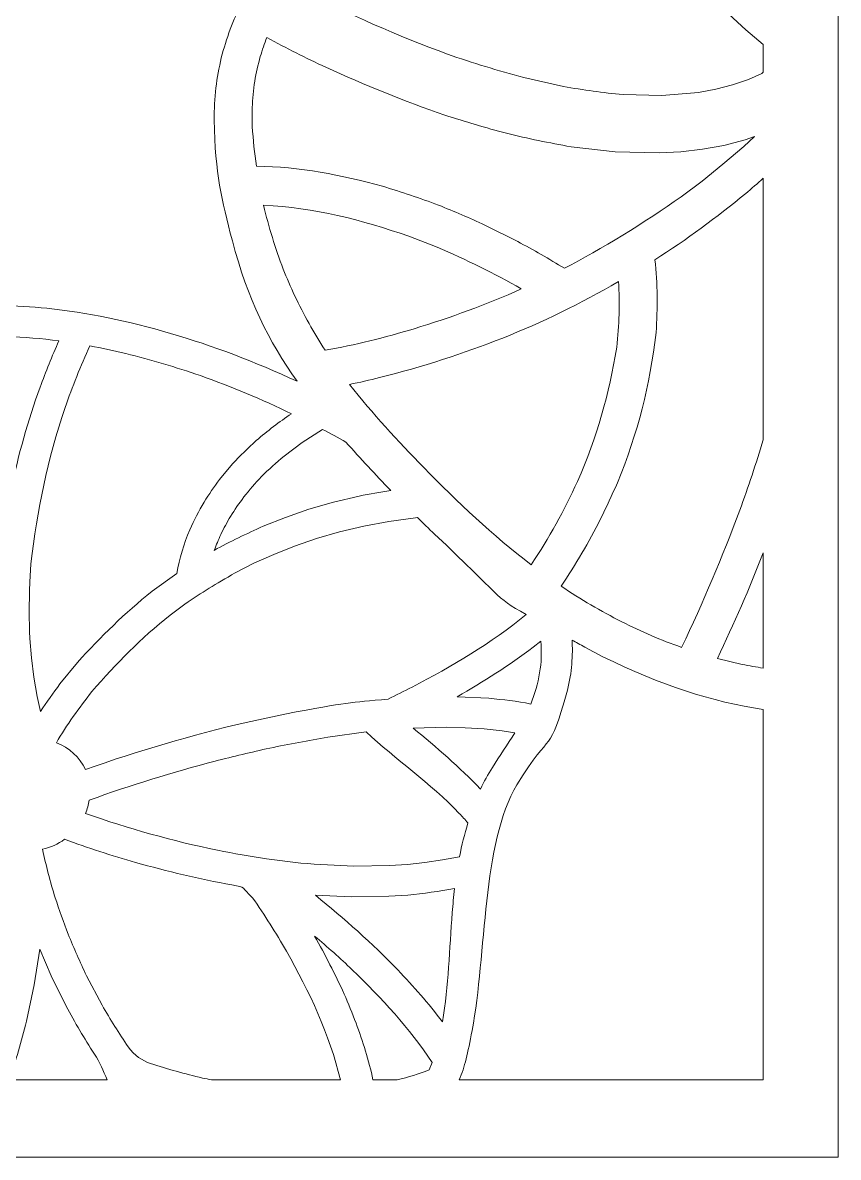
# Model space of a CAD drawing. Header units: centimetres. Extents: x -9.5 to 7.2, y -13.8 to 13.8.
# Drawn here: x -5.843 to -2.397, y -13.847 to -9.052 of the extents above; entities that cross this region are included whole.
import ezdxf

# ---------------------------------------------------------------- set-up
doc = ezdxf.new("R2010")
doc.units = ezdxf.units.CM
doc.header["$MEASUREMENT"] = 0
doc.layers.add('layer 1', color=7, linetype='Continuous')

msp = doc.modelspace()

# ---------------------------------------------------------------- linework, layer by layer
at = {"layer": 'layer 1', "color": 177, "lineweight": 9}
for points, knots in [([(-9.46145, 13.84713), (-9.46145, 13.84713), (-2.39658, 13.84713), (-2.39658, 13.84713), (-2.39658, 13.84713), (-2.39658, 13.84713), (-2.39658, -13.84713), (-2.39658, -13.84713), (-2.39658, -13.84713), (-2.39658, -13.84713), (-9.46145, -13.84713), (-9.46145, -13.84713), (-9.46145, -13.84713), (-9.46145, -13.84713), (-9.46145, 13.84713), (-9.46145, 13.84713)], [0, 0, 0, 0, 0.2, 0.2, 0.2, 0.2, 0.4, 0.4, 0.4, 0.4, 0.6, 0.6, 0.6, 0.6, 1, 1, 1, 1]), ([(-4.68324, -10.56734), (-4.8034, -10.39796), (-4.89279, -10.22012), (-4.95725, -9.97382), (-4.95725, -9.97382), (-5.00386, -9.79555), (-5.02843, -9.69434), (-5.03463, -9.46292), (-5.03463, -9.46292), (-5.03397, -9.41714), (-5.03152, -9.37311), (-5.02709, -9.32741), (-5.02709, -9.32741), (-5.02102, -9.2842), (-5.01347, -9.2426), (-5.00386, -9.19983), (-5.00386, -9.19983), (-4.99286, -9.1589), (-4.98073, -9.11968), (-4.96659, -9.07956), (-4.96659, -9.07956), (-4.95144, -9.04094), (-4.93521, -9.00362), (-4.91747, -8.96611), (-4.91747, -8.96611), (-4.8874, -8.9072), (-4.85493, -8.85163), (-4.81937, -8.79662), (-4.81937, -8.79662), (-4.81937, -8.79662), (-4.81453, -8.78655), (-4.81453, -8.78655), (-4.81453, -8.78655), (-4.81453, -8.78655), (-4.81344, -8.78757), (-4.81344, -8.78757), (-4.81344, -8.78757), (-4.80641, -8.77668), (-4.79919, -8.76591), (-4.79188, -8.75505), (-4.79188, -8.75505), (-4.75403, -8.7011), (-4.7121, -8.64411), (-4.66796, -8.58619), (-4.66796, -8.58619), (-4.70308, -8.59857), (-4.7386, -8.6097), (-4.77467, -8.61961), (-4.77467, -8.61961), (-4.80933, -8.6284), (-4.84388, -8.63584), (-4.87899, -8.64217), (-4.87899, -8.64217), (-4.90568, -8.64638), (-4.93215, -8.64989), (-4.95893, -8.65283), (-4.95893, -8.65283), (-5.19946, -8.67322), (-5.39155, -8.64177), (-5.63824, -8.50089), (-5.63824, -8.50089), (-5.63824, -8.50089), (-5.67594, -8.47791), (-5.67594, -8.47791), (-5.67594, -8.47791), (-5.89983, -8.33381), (-5.79519, -8.41428), (-5.98727, -8.21804), (-5.98727, -8.21804), (-6.05314, -8.14953), (-6.11593, -8.07831), (-6.17658, -8.00482), (-6.17658, -8.00482), (-6.28653, -7.86789), (-6.36041, -7.75574), (-6.40798, -7.57068), (-6.40798, -7.57068), (-6.41807, -7.53138), (-6.42606, -7.49946), (-6.43223, -7.46651), (-6.43223, -7.46651), (-6.44433, -7.50185), (-6.45694, -7.53696), (-6.47024, -7.57167), (-6.47024, -7.57167), (-6.47024, -7.57167), (-6.47096, -7.58812), (-6.47096, -7.58812), (-6.47096, -7.58812), (-6.47096, -7.58812), (-6.47638, -7.58768), (-6.47638, -7.58768), (-6.47638, -7.58768), (-6.53427, -7.73876), (-6.60016, -7.883), (-6.67438, -8.02257), (-6.67438, -8.02257), (-6.70975, -8.0862), (-6.74631, -8.14768), (-6.78505, -8.20822), (-6.78505, -8.20822), (-6.8151, -8.25312), (-6.84563, -8.29682), (-6.87726, -8.33996), (-6.87726, -8.33996), (-7.16777, -8.71837), (-7.45309, -8.9461), (-7.93188, -9.0817), (-7.93188, -9.0817), (-7.93188, -9.0817), (-8.00662, -9.10034), (-8.00662, -9.10034), (-8.00662, -9.10034), (-8.45928, -9.19826), (-8.23304, -9.17295), (-8.70242, -9.14365), (-8.70242, -9.14365), (-8.82086, -9.13499), (-8.93872, -9.12162), (-9.05641, -9.10447), (-9.05641, -9.10447), (-8.95585, -9.18146), (-8.85508, -9.26452), (-8.77028, -9.34145), (-8.77028, -9.34145), (-8.60823, -9.49129), (-8.46318, -9.66312), (-8.34755, -9.85603), (-8.34755, -9.85603), (-8.31009, -9.88111), (-8.27, -9.89461), (-8.22729, -9.90007), (-8.22729, -9.90007), (-8.1666, -9.90604), (-8.10648, -9.90888), (-8.04562, -9.91786), (-8.04562, -9.91786), (-8.00968, -9.92417), (-7.9752, -9.93214), (-7.9398, -9.9426), (-7.9398, -9.9426), (-7.9398, -9.9426), (-7.88484, -9.96297), (-7.88484, -9.96297), (-7.88484, -9.96297), (-7.85613, -9.97632), (-7.8301, -9.99044), (-7.80292, -10.00747), (-7.80292, -10.00747), (-7.80292, -10.00747), (-7.75045, -10.04795), (-7.75045, -10.04795), (-7.75045, -10.04795), (-7.75045, -10.04795), (-7.70172, -10.09842), (-7.70172, -10.09842), (-7.70172, -10.09842), (-7.70172, -10.09842), (-7.67923, -10.12755), (-7.67923, -10.12755), (-7.67923, -10.12755), (-7.67923, -10.12755), (-7.65834, -10.15924), (-7.65834, -10.15924), (-7.65834, -10.15924), (-7.65834, -10.15924), (-7.63909, -10.1936), (-7.63909, -10.1936), (-7.63909, -10.1936), (-7.63909, -10.1936), (-7.62175, -10.2307), (-7.62175, -10.2307), (-7.62175, -10.2307), (-7.62175, -10.2307), (-7.60641, -10.27037), (-7.60641, -10.27037), (-7.60641, -10.27037), (-7.60641, -10.27037), (-7.59318, -10.31273), (-7.59318, -10.31273), (-7.59318, -10.31273), (-7.59318, -10.31273), (-7.58209, -10.35787), (-7.58209, -10.35787), (-7.58209, -10.35787), (-7.58209, -10.35787), (-7.57322, -10.40583), (-7.57322, -10.40583), (-7.57322, -10.40583), (-7.57322, -10.40583), (-7.56254, -10.47567), (-7.56254, -10.47567), (-7.56254, -10.47567), (-7.55751, -10.5035), (-7.55284, -10.53118), (-7.54861, -10.55911), (-7.54861, -10.55911), (-7.52903, -10.70201), (-7.5241, -10.84221), (-7.5286, -10.98474), (-7.5286, -10.98474), (-7.53941, -11.2327), (-7.58198, -11.49522), (-7.65294, -11.76111), (-7.65294, -11.76111), (-7.55669, -11.6368), (-7.44379, -11.5043), (-7.34261, -11.39885), (-7.34261, -11.39885), (-7.19343, -11.24637), (-7.02499, -11.11197), (-6.83878, -11.00805), (-6.83878, -11.00805), (-6.81324, -10.97226), (-6.7981, -10.93322), (-6.79036, -10.89107), (-6.79036, -10.89107), (-6.78104, -10.8311), (-6.77459, -10.77149), (-6.76246, -10.71155), (-6.76246, -10.71155), (-6.75429, -10.67616), (-6.74473, -10.64243), (-6.73284, -10.60777), (-6.73284, -10.60777), (-6.73284, -10.60777), (-6.7104, -10.55435), (-6.7104, -10.55435), (-6.7104, -10.55435), (-6.69627, -10.52659), (-6.68159, -10.50151), (-6.6641, -10.47544), (-6.6641, -10.47544), (-6.6641, -10.47544), (-6.62318, -10.42566), (-6.62318, -10.42566), (-6.62318, -10.42566), (-6.62318, -10.42566), (-6.57333, -10.38005), (-6.57333, -10.38005), (-6.57333, -10.38005), (-6.57333, -10.38005), (-6.54491, -10.35939), (-6.54491, -10.35939), (-6.54491, -10.35939), (-6.54491, -10.35939), (-6.51418, -10.34038), (-6.51418, -10.34038), (-6.51418, -10.34038), (-6.51418, -10.34038), (-6.48103, -10.32329), (-6.48103, -10.32329), (-6.48103, -10.32329), (-6.48103, -10.32329), (-6.44563, -10.30808), (-6.44563, -10.30808), (-6.44563, -10.30808), (-6.44563, -10.30808), (-6.40791, -10.29518), (-6.40791, -10.29518), (-6.40791, -10.29518), (-6.40791, -10.29518), (-6.36772, -10.28439), (-6.36772, -10.28439), (-6.36772, -10.28439), (-6.36772, -10.28439), (-6.32519, -10.27595), (-6.32519, -10.27595), (-6.32519, -10.27595), (-6.32519, -10.27595), (-6.28022, -10.26984), (-6.28022, -10.26984), (-6.28022, -10.26984), (-6.28022, -10.26984), (-6.21462, -10.26319), (-6.21462, -10.26319), (-6.21462, -10.26319), (-6.18865, -10.25978), (-6.16262, -10.25673), (-6.13652, -10.25417), (-6.13652, -10.25417), (-6.00273, -10.24283), (-5.87242, -10.2459), (-5.7406, -10.25847), (-5.7406, -10.25847), (-5.40226, -10.29513), (-5.03893, -10.40228), (-4.68324, -10.56734)], [0, 0, 0, 0, 0.0136986, 0.0136986, 0.0136986, 0.0136986, 0.0273973, 0.0273973, 0.0273973, 0.0273973, 0.0410959, 0.0410959, 0.0410959, 0.0410959, 0.0547945, 0.0547945, 0.0547945, 0.0547945, 0.0684932, 0.0684932, 0.0684932, 0.0684932, 0.0821918, 0.0821918, 0.0821918, 0.0821918, 0.0958904, 0.0958904, 0.0958904, 0.0958904, 0.109589, 0.109589, 0.109589, 0.109589, 0.1232877, 0.1232877, 0.1232877, 0.1232877, 0.1369863, 0.1369863, 0.1369863, 0.1369863, 0.1506849, 0.1506849, 0.1506849, 0.1506849, 0.1643836, 0.1643836, 0.1643836, 0.1643836, 0.1780822, 0.1780822, 0.1780822, 0.1780822, 0.1917808, 0.1917808, 0.1917808, 0.1917808, 0.2054795, 0.2054795, 0.2054795, 0.2054795, 0.2191781, 0.2191781, 0.2191781, 0.2191781, 0.2328767, 0.2328767, 0.2328767, 0.2328767, 0.2465753, 0.2465753, 0.2465753, 0.2465753, 0.260274, 0.260274, 0.260274, 0.260274, 0.2739726, 0.2739726, 0.2739726, 0.2739726, 0.2876712, 0.2876712, 0.2876712, 0.2876712, 0.3013699, 0.3013699, 0.3013699, 0.3013699, 0.3150685, 0.3150685, 0.3150685, 0.3150685, 0.3287671, 0.3287671, 0.3287671, 0.3287671, 0.3424658, 0.3424658, 0.3424658, 0.3424658, 0.3561644, 0.3561644, 0.3561644, 0.3561644, 0.369863, 0.369863, 0.369863, 0.369863, 0.3835616, 0.3835616, 0.3835616, 0.3835616, 0.3972603, 0.3972603, 0.3972603, 0.3972603, 0.4109589, 0.4109589, 0.4109589, 0.4109589, 0.4246575, 0.4246575, 0.4246575, 0.4246575, 0.4383562, 0.4383562, 0.4383562, 0.4383562, 0.4520548, 0.4520548, 0.4520548, 0.4520548, 0.4657534, 0.4657534, 0.4657534, 0.4657534, 0.4794521, 0.4794521, 0.4794521, 0.4794521, 0.4931507, 0.4931507, 0.4931507, 0.4931507, 0.5068493, 0.5068493, 0.5068493, 0.5068493, 0.5205479, 0.5205479, 0.5205479, 0.5205479, 0.5342466, 0.5342466, 0.5342466, 0.5342466, 0.5479452, 0.5479452, 0.5479452, 0.5479452, 0.5616438, 0.5616438, 0.5616438, 0.5616438, 0.5753425, 0.5753425, 0.5753425, 0.5753425, 0.5890411, 0.5890411, 0.5890411, 0.5890411, 0.6027397, 0.6027397, 0.6027397, 0.6027397, 0.6164384, 0.6164384, 0.6164384, 0.6164384, 0.630137, 0.630137, 0.630137, 0.630137, 0.6438356, 0.6438356, 0.6438356, 0.6438356, 0.6575342, 0.6575342, 0.6575342, 0.6575342, 0.6712329, 0.6712329, 0.6712329, 0.6712329, 0.6849315, 0.6849315, 0.6849315, 0.6849315, 0.6986301, 0.6986301, 0.6986301, 0.6986301, 0.7123288, 0.7123288, 0.7123288, 0.7123288, 0.7260274, 0.7260274, 0.7260274, 0.7260274, 0.739726, 0.739726, 0.739726, 0.739726, 0.7534247, 0.7534247, 0.7534247, 0.7534247, 0.7671233, 0.7671233, 0.7671233, 0.7671233, 0.7808219, 0.7808219, 0.7808219, 0.7808219, 0.7945205, 0.7945205, 0.7945205, 0.7945205, 0.8082192, 0.8082192, 0.8082192, 0.8082192, 0.8219178, 0.8219178, 0.8219178, 0.8219178, 0.8356164, 0.8356164, 0.8356164, 0.8356164, 0.8493151, 0.8493151, 0.8493151, 0.8493151, 0.8630137, 0.8630137, 0.8630137, 0.8630137, 0.8767123, 0.8767123, 0.8767123, 0.8767123, 0.890411, 0.890411, 0.890411, 0.890411, 0.9041096, 0.9041096, 0.9041096, 0.9041096, 0.9178082, 0.9178082, 0.9178082, 0.9178082, 0.9315068, 0.9315068, 0.9315068, 0.9315068, 0.9452055, 0.9452055, 0.9452055, 0.9452055, 0.9589041, 0.9589041, 0.9589041, 0.9589041, 0.9726027, 0.9726027, 0.9726027, 0.9726027, 1, 1, 1, 1]), ([(-2.71375, -9.1444), (-2.71375, -9.1444), (-2.71375, -9.2612), (-2.71375, -9.2612), (-2.71375, -9.2612), (-2.71375, -9.2612), (-2.72008, -9.26593), (-2.72008, -9.26593), (-2.72008, -9.26593), (-2.72008, -9.26593), (-2.77646, -9.29137), (-2.77646, -9.29137), (-2.77646, -9.29137), (-2.77646, -9.29137), (-2.84357, -9.31493), (-2.84357, -9.31493), (-2.84357, -9.31493), (-2.84357, -9.31493), (-2.91415, -9.33332), (-2.91415, -9.33332), (-2.91415, -9.33332), (-2.91415, -9.33332), (-2.98782, -9.34694), (-2.98782, -9.34694), (-2.98782, -9.34694), (-2.98782, -9.34694), (-3.14301, -9.35992), (-3.14301, -9.35992), (-3.14301, -9.35992), (-3.14301, -9.35992), (-3.30609, -9.35559), (-3.30609, -9.35559), (-3.30609, -9.35559), (-3.39146, -9.34747), (-3.47395, -9.33605), (-3.55798, -9.32134), (-3.55798, -9.32134), (-3.55798, -9.32134), (-3.72608, -9.28367), (-3.72608, -9.28367), (-3.72608, -9.28367), (-3.83524, -9.25417), (-3.94154, -9.22135), (-4.04814, -9.18448), (-4.04814, -9.18448), (-4.25981, -9.10658), (-4.4642, -9.01754), (-4.66278, -8.91273), (-4.66278, -8.91273), (-4.66278, -8.91273), (-4.69696, -8.89407), (-4.69696, -8.89407), (-4.69696, -8.89407), (-4.61284, -8.76561), (-4.5162, -8.64769), (-4.41935, -8.5287), (-4.41935, -8.5287), (-4.27386, -8.60886), (-4.12032, -8.66801), (-3.95877, -8.71213), (-3.95877, -8.71213), (-3.95877, -8.71213), (-3.85492, -8.73575), (-3.85492, -8.73575), (-3.85492, -8.73575), (-3.79945, -8.74565), (-3.74459, -8.75342), (-3.68821, -8.75944), (-3.68821, -8.75944), (-3.68821, -8.75944), (-3.57115, -8.76504), (-3.57115, -8.76504), (-3.57115, -8.76504), (-3.57115, -8.76504), (-3.4504, -8.76037), (-3.4504, -8.76037), (-3.4504, -8.76037), (-3.4504, -8.76037), (-3.32707, -8.74373), (-3.32707, -8.74373), (-3.32707, -8.74373), (-3.32707, -8.74373), (-3.2647, -8.73037), (-3.2647, -8.73037), (-3.2647, -8.73037), (-3.2647, -8.73037), (-3.16436, -8.70074), (-3.16436, -8.70074), (-3.16436, -8.70074), (-3.08432, -8.79243), (-3.0001, -8.87976), (-2.91375, -8.9655), (-2.91375, -8.9655), (-2.91375, -8.9655), (-2.78793, -9.08223), (-2.78793, -9.08223), (-2.78793, -9.08223), (-2.78793, -9.08223), (-2.71375, -9.1444), (-2.71375, -9.1444)], [0, 0, 0, 0, 0.0384615, 0.0384615, 0.0384615, 0.0384615, 0.0769231, 0.0769231, 0.0769231, 0.0769231, 0.1153846, 0.1153846, 0.1153846, 0.1153846, 0.1538462, 0.1538462, 0.1538462, 0.1538462, 0.1923077, 0.1923077, 0.1923077, 0.1923077, 0.2307692, 0.2307692, 0.2307692, 0.2307692, 0.2692308, 0.2692308, 0.2692308, 0.2692308, 0.3076923, 0.3076923, 0.3076923, 0.3076923, 0.3461538, 0.3461538, 0.3461538, 0.3461538, 0.3846154, 0.3846154, 0.3846154, 0.3846154, 0.4230769, 0.4230769, 0.4230769, 0.4230769, 0.4615385, 0.4615385, 0.4615385, 0.4615385, 0.5, 0.5, 0.5, 0.5, 0.5384615, 0.5384615, 0.5384615, 0.5384615, 0.5769231, 0.5769231, 0.5769231, 0.5769231, 0.6153846, 0.6153846, 0.6153846, 0.6153846, 0.6538462, 0.6538462, 0.6538462, 0.6538462, 0.6923077, 0.6923077, 0.6923077, 0.6923077, 0.7307692, 0.7307692, 0.7307692, 0.7307692, 0.7692308, 0.7692308, 0.7692308, 0.7692308, 0.8076923, 0.8076923, 0.8076923, 0.8076923, 0.8461538, 0.8461538, 0.8461538, 0.8461538, 0.8846154, 0.8846154, 0.8846154, 0.8846154, 0.9230769, 0.9230769, 0.9230769, 0.9230769, 1, 1, 1, 1]), ([(-2.75096, -9.53304), (-2.75096, -9.53304), (-2.79083, -9.54702), (-2.79083, -9.54702), (-2.79083, -9.54702), (-2.79083, -9.54702), (-2.87981, -9.57032), (-2.87981, -9.57032), (-2.87981, -9.57032), (-2.87981, -9.57032), (-2.97029, -9.58694), (-2.97029, -9.58694), (-2.97029, -9.58694), (-2.97029, -9.58694), (-3.06183, -9.59745), (-3.06183, -9.59745), (-3.06183, -9.59745), (-3.06183, -9.59745), (-3.15419, -9.60241), (-3.15419, -9.60241), (-3.15419, -9.60241), (-3.15419, -9.60241), (-3.3402, -9.59756), (-3.3402, -9.59756), (-3.3402, -9.59756), (-3.3402, -9.59756), (-3.5259, -9.57592), (-3.5259, -9.57592), (-3.5259, -9.57592), (-3.61833, -9.55987), (-3.70842, -9.54105), (-3.7992, -9.51921), (-3.7992, -9.51921), (-3.8868, -9.49559), (-3.97272, -9.47009), (-4.05882, -9.44239), (-4.05882, -9.44239), (-4.23116, -9.38281), (-4.39749, -9.31587), (-4.56259, -9.24009), (-4.56259, -9.24009), (-4.64653, -9.20026), (-4.72995, -9.15942), (-4.81131, -9.11496), (-4.81131, -9.11496), (-4.82143, -9.14092), (-4.83065, -9.16725), (-4.83902, -9.19448), (-4.83902, -9.19448), (-4.84844, -9.22952), (-4.85614, -9.26356), (-4.86259, -9.29911), (-4.86259, -9.29911), (-4.86785, -9.33667), (-4.87139, -9.37302), (-4.87349, -9.41078), (-4.87349, -9.41078), (-4.87349, -9.41078), (-4.87302, -9.49027), (-4.87302, -9.49027), (-4.87302, -9.49027), (-4.86919, -9.5467), (-4.86337, -9.60241), (-4.85554, -9.65834), (-4.85554, -9.65834), (-4.67381, -9.65955), (-4.4953, -9.69604), (-4.32341, -9.74293), (-4.32341, -9.74293), (-4.24299, -9.7669), (-4.16466, -9.7934), (-4.08625, -9.82266), (-4.08625, -9.82266), (-4.01992, -9.84926), (-3.95493, -9.87716), (-3.88994, -9.90684), (-3.88994, -9.90684), (-3.88994, -9.90684), (-3.7515, -9.97615), (-3.7515, -9.97615), (-3.7515, -9.97615), (-3.68472, -10.01265), (-3.619, -10.0501), (-3.55411, -10.08971), (-3.55411, -10.08971), (-3.39974, -10.01027), (-3.21433, -9.8961), (-3.06055, -9.78761), (-3.06055, -9.78761), (-3.06055, -9.78761), (-2.972, -9.721), (-2.972, -9.721), (-2.972, -9.721), (-2.972, -9.721), (-2.88389, -9.65018), (-2.88389, -9.65018), (-2.88389, -9.65018), (-2.88389, -9.65018), (-2.79647, -9.57499), (-2.79647, -9.57499), (-2.79647, -9.57499), (-2.79647, -9.57499), (-2.75096, -9.53304), (-2.75096, -9.53304)], [0, 0, 0, 0, 0.037037, 0.037037, 0.037037, 0.037037, 0.0740741, 0.0740741, 0.0740741, 0.0740741, 0.1111111, 0.1111111, 0.1111111, 0.1111111, 0.1481481, 0.1481481, 0.1481481, 0.1481481, 0.1851852, 0.1851852, 0.1851852, 0.1851852, 0.2222222, 0.2222222, 0.2222222, 0.2222222, 0.2592593, 0.2592593, 0.2592593, 0.2592593, 0.2962963, 0.2962963, 0.2962963, 0.2962963, 0.3333333, 0.3333333, 0.3333333, 0.3333333, 0.3703704, 0.3703704, 0.3703704, 0.3703704, 0.4074074, 0.4074074, 0.4074074, 0.4074074, 0.4444444, 0.4444444, 0.4444444, 0.4444444, 0.4814815, 0.4814815, 0.4814815, 0.4814815, 0.5185185, 0.5185185, 0.5185185, 0.5185185, 0.5555556, 0.5555556, 0.5555556, 0.5555556, 0.5925926, 0.5925926, 0.5925926, 0.5925926, 0.6296296, 0.6296296, 0.6296296, 0.6296296, 0.6666667, 0.6666667, 0.6666667, 0.6666667, 0.7037037, 0.7037037, 0.7037037, 0.7037037, 0.7407407, 0.7407407, 0.7407407, 0.7407407, 0.7777778, 0.7777778, 0.7777778, 0.7777778, 0.8148148, 0.8148148, 0.8148148, 0.8148148, 0.8518519, 0.8518519, 0.8518519, 0.8518519, 0.8888889, 0.8888889, 0.8888889, 0.8888889, 0.9259259, 0.9259259, 0.9259259, 0.9259259, 1, 1, 1, 1]), ([(-2.71375, -9.70934), (-2.71375, -9.70934), (-2.71375, -10.81488), (-2.71375, -10.81488), (-2.71375, -10.81488), (-2.74398, -10.91416), (-2.77711, -11.01308), (-2.81292, -11.11242), (-2.81292, -11.11242), (-2.88669, -11.30892), (-2.96706, -11.5021), (-3.05863, -11.69174), (-3.05863, -11.69174), (-3.14573, -11.66213), (-3.2299, -11.62438), (-3.31186, -11.58388), (-3.31186, -11.58388), (-3.39996, -11.53844), (-3.48545, -11.48904), (-3.5672, -11.43334), (-3.5672, -11.43334), (-3.50569, -11.3414), (-3.45163, -11.24719), (-3.40096, -11.14912), (-3.40096, -11.14912), (-3.37623, -11.0986), (-3.3527, -11.04806), (-3.33022, -10.99658), (-3.33022, -10.99658), (-3.24221, -10.78249), (-3.19394, -10.58625), (-3.1666, -10.36146), (-3.1666, -10.36146), (-3.16043, -10.2579), (-3.15847, -10.155), (-3.17209, -10.05337), (-3.17209, -10.05337), (-3.03774, -9.97002), (-2.91169, -9.87348), (-2.788, -9.77401), (-2.788, -9.77401), (-2.76304, -9.75256), (-2.73831, -9.73102), (-2.71375, -9.70934)], [0, 0, 0, 0, 0.0833333, 0.0833333, 0.0833333, 0.0833333, 0.1666667, 0.1666667, 0.1666667, 0.1666667, 0.25, 0.25, 0.25, 0.25, 0.3333333, 0.3333333, 0.3333333, 0.3333333, 0.4166667, 0.4166667, 0.4166667, 0.4166667, 0.5, 0.5, 0.5, 0.5, 0.5833333, 0.5833333, 0.5833333, 0.5833333, 0.6666667, 0.6666667, 0.6666667, 0.6666667, 0.75, 0.75, 0.75, 0.75, 0.8333333, 0.8333333, 0.8333333, 0.8333333, 1, 1, 1, 1]), ([(-4.56529, -10.43559), (-4.43838, -10.4148), (-4.31329, -10.38179), (-4.18894, -10.34546), (-4.18894, -10.34546), (-4.03569, -10.29773), (-3.88362, -10.24379), (-3.7361, -10.17671), (-3.7361, -10.17671), (-3.85103, -10.11024), (-3.96955, -10.05298), (-4.09188, -10.00058), (-4.09188, -10.00058), (-4.09188, -10.00058), (-4.21137, -9.95433), (-4.21137, -9.95433), (-4.21137, -9.95433), (-4.4076, -9.88614), (-4.61298, -9.8323), (-4.82494, -9.82326), (-4.82494, -9.82326), (-4.80361, -9.91617), (-4.77571, -10.00485), (-4.7423, -10.09311), (-4.7423, -10.09311), (-4.72693, -10.1311), (-4.71088, -10.16828), (-4.69392, -10.20541), (-4.69392, -10.20541), (-4.65529, -10.28528), (-4.61316, -10.36151), (-4.56529, -10.43559)], [0, 0, 0, 0, 0.1111111, 0.1111111, 0.1111111, 0.1111111, 0.2222222, 0.2222222, 0.2222222, 0.2222222, 0.3333333, 0.3333333, 0.3333333, 0.3333333, 0.4444444, 0.4444444, 0.4444444, 0.4444444, 0.5555556, 0.5555556, 0.5555556, 0.5555556, 0.6666667, 0.6666667, 0.6666667, 0.6666667, 0.7777778, 0.7777778, 0.7777778, 0.7777778, 1, 1, 1, 1]), ([(-3.32561, -10.14585), (-3.6468, -10.3332), (-3.97207, -10.45921), (-4.33494, -10.55195), (-4.33494, -10.55195), (-4.37725, -10.5621), (-4.41951, -10.57181), (-4.46206, -10.58062), (-4.46206, -10.58062), (-4.36504, -10.70449), (-4.25726, -10.81895), (-4.14848, -10.93194), (-4.14848, -10.93194), (-4.0059, -11.07791), (-3.85702, -11.21964), (-3.69394, -11.34236), (-3.69394, -11.34236), (-3.61877, -11.22978), (-3.55546, -11.11267), (-3.4985, -10.99041), (-3.4985, -10.99041), (-3.41529, -10.80051), (-3.36546, -10.62399), (-3.33303, -10.42323), (-3.33303, -10.42323), (-3.32364, -10.33007), (-3.3181, -10.23814), (-3.32561, -10.14585)], [0, 0, 0, 0, 0.125, 0.125, 0.125, 0.125, 0.25, 0.25, 0.25, 0.25, 0.375, 0.375, 0.375, 0.375, 0.5, 0.5, 0.5, 0.5, 0.625, 0.625, 0.625, 0.625, 0.75, 0.75, 0.75, 0.75, 1, 1, 1, 1]), ([(-5.94669, -11.46174), (-5.93627, -11.16797), (-5.87019, -10.87513), (-5.77, -10.59278), (-5.77, -10.59278), (-5.74522, -10.52653), (-5.71911, -10.46137), (-5.69035, -10.3965), (-5.69035, -10.3965), (-5.83686, -10.37709), (-5.98408, -10.37096), (-6.13375, -10.38362), (-6.13375, -10.38362), (-6.16648, -10.38689), (-6.19891, -10.39103), (-6.23152, -10.39587), (-6.23152, -10.39587), (-6.23152, -10.39587), (-6.28645, -10.40071), (-6.28645, -10.40071), (-6.28645, -10.40071), (-6.28645, -10.40071), (-6.29433, -10.43367), (-6.29433, -10.43367), (-6.29433, -10.43367), (-6.30062, -10.57943), (-6.28547, -10.72368), (-6.25859, -10.86447), (-6.25859, -10.86447), (-6.22293, -11.01578), (-6.17773, -11.14001), (-6.10384, -11.27423), (-6.10384, -11.27423), (-6.10384, -11.27423), (-6.07614, -11.31643), (-6.07614, -11.31643), (-6.07614, -11.31643), (-6.07614, -11.31643), (-6.04605, -11.35707), (-6.04605, -11.35707), (-6.04605, -11.35707), (-6.04605, -11.35707), (-6.01338, -11.39604), (-6.01338, -11.39604), (-6.01338, -11.39604), (-6.01338, -11.39604), (-5.97811, -11.43293), (-5.97811, -11.43293), (-5.97811, -11.43293), (-5.97811, -11.43293), (-5.94669, -11.46174), (-5.94669, -11.46174)], [0, 0, 0, 0, 0.0714286, 0.0714286, 0.0714286, 0.0714286, 0.1428571, 0.1428571, 0.1428571, 0.1428571, 0.2142857, 0.2142857, 0.2142857, 0.2142857, 0.2857143, 0.2857143, 0.2857143, 0.2857143, 0.3571429, 0.3571429, 0.3571429, 0.3571429, 0.4285714, 0.4285714, 0.4285714, 0.4285714, 0.5, 0.5, 0.5, 0.5, 0.5714286, 0.5714286, 0.5714286, 0.5714286, 0.6428571, 0.6428571, 0.6428571, 0.6428571, 0.7142857, 0.7142857, 0.7142857, 0.7142857, 0.7857143, 0.7857143, 0.7857143, 0.7857143, 0.8571429, 0.8571429, 0.8571429, 0.8571429, 1, 1, 1, 1]), ([(-5.55947, -10.41749), (-5.59904, -10.50337), (-5.63279, -10.59004), (-5.6642, -10.67856), (-5.6642, -10.67856), (-5.73828, -10.89994), (-5.78131, -11.11069), (-5.80831, -11.3382), (-5.80831, -11.3382), (-5.80831, -11.3382), (-5.81369, -11.41564), (-5.81369, -11.41564), (-5.81369, -11.41564), (-5.81587, -11.51599), (-5.81656, -11.5707), (-5.81313, -11.65475), (-5.81313, -11.65475), (-5.81313, -11.65475), (-5.80645, -11.736), (-5.80645, -11.736), (-5.80645, -11.736), (-5.80645, -11.736), (-5.79618, -11.81761), (-5.79618, -11.81761), (-5.79618, -11.81761), (-5.79618, -11.81761), (-5.78192, -11.89947), (-5.78192, -11.89947), (-5.78192, -11.89947), (-5.78192, -11.89947), (-5.76774, -11.96266), (-5.76774, -11.96266), (-5.76774, -11.96266), (-5.74141, -11.92315), (-5.71421, -11.88488), (-5.68584, -11.84664), (-5.68584, -11.84664), (-5.68584, -11.84664), (-5.61206, -11.75529), (-5.61206, -11.75529), (-5.61206, -11.75529), (-5.51187, -11.6453), (-5.41235, -11.54813), (-5.29645, -11.45497), (-5.29645, -11.45497), (-5.29645, -11.45497), (-5.19176, -11.37944), (-5.19176, -11.37944), (-5.19176, -11.37944), (-5.18141, -11.31548), (-5.16201, -11.25553), (-5.13703, -11.19457), (-5.13703, -11.19457), (-5.11888, -11.15424), (-5.09909, -11.11623), (-5.07671, -11.0777), (-5.07671, -11.0777), (-5.05597, -11.04494), (-5.0345, -11.01373), (-5.01131, -10.9824), (-5.01131, -10.9824), (-5.01131, -10.9824), (-4.95668, -10.91683), (-4.95668, -10.91683), (-4.95668, -10.91683), (-4.92428, -10.88222), (-4.89148, -10.84994), (-4.85638, -10.81785), (-4.85638, -10.81785), (-4.80813, -10.77706), (-4.75964, -10.73915), (-4.70701, -10.7042), (-4.70701, -10.7042), (-4.83253, -10.64401), (-4.96038, -10.59058), (-5.09227, -10.54351), (-5.09227, -10.54351), (-5.19597, -10.50762), (-5.30046, -10.4763), (-5.40757, -10.44975), (-5.40757, -10.44975), (-5.45801, -10.43788), (-5.50855, -10.4276), (-5.55939, -10.41733), (-5.55939, -10.41733), (-5.55939, -10.41733), (-5.55947, -10.41749), (-5.55947, -10.41749)], [0, 0, 0, 0, 0.0434783, 0.0434783, 0.0434783, 0.0434783, 0.0869565, 0.0869565, 0.0869565, 0.0869565, 0.1304348, 0.1304348, 0.1304348, 0.1304348, 0.173913, 0.173913, 0.173913, 0.173913, 0.2173913, 0.2173913, 0.2173913, 0.2173913, 0.2608696, 0.2608696, 0.2608696, 0.2608696, 0.3043478, 0.3043478, 0.3043478, 0.3043478, 0.3478261, 0.3478261, 0.3478261, 0.3478261, 0.3913043, 0.3913043, 0.3913043, 0.3913043, 0.4347826, 0.4347826, 0.4347826, 0.4347826, 0.4782609, 0.4782609, 0.4782609, 0.4782609, 0.5217391, 0.5217391, 0.5217391, 0.5217391, 0.5652174, 0.5652174, 0.5652174, 0.5652174, 0.6086957, 0.6086957, 0.6086957, 0.6086957, 0.6521739, 0.6521739, 0.6521739, 0.6521739, 0.6956522, 0.6956522, 0.6956522, 0.6956522, 0.7391304, 0.7391304, 0.7391304, 0.7391304, 0.7826087, 0.7826087, 0.7826087, 0.7826087, 0.826087, 0.826087, 0.826087, 0.826087, 0.8695652, 0.8695652, 0.8695652, 0.8695652, 0.9130435, 0.9130435, 0.9130435, 0.9130435, 1, 1, 1, 1]), ([(-4.28812, -11.02872), (-4.35251, -10.96187), (-4.41551, -10.89369), (-4.4774, -10.82425), (-4.4774, -10.82425), (-4.50989, -10.80589), (-4.54268, -10.78786), (-4.5758, -10.77049), (-4.5758, -10.77049), (-4.5758, -10.77049), (-4.66176, -10.82537), (-4.66176, -10.82537), (-4.66176, -10.82537), (-4.66176, -10.82537), (-4.7386, -10.88316), (-4.7386, -10.88316), (-4.7386, -10.88316), (-4.77198, -10.91136), (-4.80322, -10.93981), (-4.83419, -10.97039), (-4.83419, -10.97039), (-4.86043, -10.9984), (-4.8848, -11.02644), (-4.90867, -11.05631), (-4.90867, -11.05631), (-4.92874, -11.08328), (-4.94725, -11.11016), (-4.96513, -11.13845), (-4.96513, -11.13845), (-4.97977, -11.1636), (-4.99315, -11.1885), (-5.00588, -11.21442), (-5.00588, -11.21442), (-5.01596, -11.2369), (-5.02514, -11.25894), (-5.03366, -11.28178), (-5.03366, -11.28178), (-4.96618, -11.24369), (-4.89707, -11.21166), (-4.82673, -11.17992), (-4.82673, -11.17992), (-4.82673, -11.17992), (-4.73241, -11.1425), (-4.73241, -11.1425), (-4.73241, -11.1425), (-4.73241, -11.1425), (-4.63342, -11.10846), (-4.63342, -11.10846), (-4.63342, -11.10846), (-4.63342, -11.10846), (-4.52961, -11.07837), (-4.52961, -11.07837), (-4.52961, -11.07837), (-4.52961, -11.07837), (-4.421, -11.05239), (-4.421, -11.05239), (-4.421, -11.05239), (-4.37667, -11.04411), (-4.33248, -11.03579), (-4.28812, -11.02872)], [0, 0, 0, 0, 0.0625, 0.0625, 0.0625, 0.0625, 0.125, 0.125, 0.125, 0.125, 0.1875, 0.1875, 0.1875, 0.1875, 0.25, 0.25, 0.25, 0.25, 0.3125, 0.3125, 0.3125, 0.3125, 0.375, 0.375, 0.375, 0.375, 0.4375, 0.4375, 0.4375, 0.4375, 0.5, 0.5, 0.5, 0.5, 0.5625, 0.5625, 0.5625, 0.5625, 0.625, 0.625, 0.625, 0.625, 0.6875, 0.6875, 0.6875, 0.6875, 0.75, 0.75, 0.75, 0.75, 0.8125, 0.8125, 0.8125, 0.8125, 0.875, 0.875, 0.875, 0.875, 1, 1, 1, 1]), ([(-3.71587, -11.55327), (-3.85407, -11.47515), (-3.81665, -11.48169), (-4.10281, -11.21339), (-4.10281, -11.21339), (-4.12716, -11.19019), (-4.15121, -11.1668), (-4.17516, -11.14321), (-4.17516, -11.14321), (-4.17516, -11.14321), (-4.18352, -11.14392), (-4.18352, -11.14392), (-4.18352, -11.14392), (-4.18352, -11.14392), (-4.29538, -11.15944), (-4.29538, -11.15944), (-4.29538, -11.15944), (-4.29538, -11.15944), (-4.40228, -11.1795), (-4.40228, -11.1795), (-4.40228, -11.1795), (-4.40228, -11.1795), (-4.50435, -11.20383), (-4.50435, -11.20383), (-4.50435, -11.20383), (-4.50435, -11.20383), (-4.60167, -11.23213), (-4.60167, -11.23213), (-4.60167, -11.23213), (-4.60167, -11.23213), (-4.69435, -11.26391), (-4.69435, -11.26391), (-4.69435, -11.26391), (-4.69435, -11.26391), (-4.78244, -11.29892), (-4.78244, -11.29892), (-4.78244, -11.29892), (-4.78244, -11.29892), (-4.86611, -11.33668), (-4.86611, -11.33668), (-4.86611, -11.33668), (-4.86611, -11.33668), (-4.94534, -11.37697), (-4.94534, -11.37697), (-4.94534, -11.37697), (-5.02859, -11.42546), (-5.08443, -11.45882), (-5.15764, -11.50873), (-5.15764, -11.50873), (-5.15764, -11.50873), (-5.22017, -11.55518), (-5.22017, -11.55518), (-5.22017, -11.55518), (-5.34373, -11.65457), (-5.44754, -11.75847), (-5.55036, -11.87849), (-5.55036, -11.87849), (-5.60459, -11.94765), (-5.65742, -12.01941), (-5.70091, -12.09565), (-5.70091, -12.09565), (-5.64609, -12.11548), (-5.60197, -12.15598), (-5.57813, -12.20852), (-5.57813, -12.20852), (-5.35515, -12.12857), (-5.12824, -12.06359), (-4.89926, -12.00874), (-4.89926, -12.00874), (-4.89926, -12.00874), (-4.73517, -11.97355), (-4.73517, -11.97355), (-4.73517, -11.97355), (-4.46276, -11.92224), (-4.4652, -11.92642), (-4.29819, -11.91037), (-4.29819, -11.91037), (-4.26457, -11.89397), (-4.23116, -11.87707), (-4.19779, -11.85988), (-4.19779, -11.85988), (-4.03007, -11.772), (-3.86266, -11.67507), (-3.71587, -11.55327)], [0, 0, 0, 0, 0.0454545, 0.0454545, 0.0454545, 0.0454545, 0.0909091, 0.0909091, 0.0909091, 0.0909091, 0.1363636, 0.1363636, 0.1363636, 0.1363636, 0.1818182, 0.1818182, 0.1818182, 0.1818182, 0.2272727, 0.2272727, 0.2272727, 0.2272727, 0.2727273, 0.2727273, 0.2727273, 0.2727273, 0.3181818, 0.3181818, 0.3181818, 0.3181818, 0.3636364, 0.3636364, 0.3636364, 0.3636364, 0.4090909, 0.4090909, 0.4090909, 0.4090909, 0.4545455, 0.4545455, 0.4545455, 0.4545455, 0.5, 0.5, 0.5, 0.5, 0.5454545, 0.5454545, 0.5454545, 0.5454545, 0.5909091, 0.5909091, 0.5909091, 0.5909091, 0.6363636, 0.6363636, 0.6363636, 0.6363636, 0.6818182, 0.6818182, 0.6818182, 0.6818182, 0.7272727, 0.7272727, 0.7272727, 0.7272727, 0.7727273, 0.7727273, 0.7727273, 0.7727273, 0.8181818, 0.8181818, 0.8181818, 0.8181818, 0.8636364, 0.8636364, 0.8636364, 0.8636364, 0.9090909, 0.9090909, 0.9090909, 0.9090909, 1, 1, 1, 1]), ([(-2.71375, -11.29179), (-2.71375, -11.29179), (-2.71375, -11.77988), (-2.71375, -11.77988), (-2.71375, -11.77988), (-2.74331, -11.77504), (-2.77276, -11.76968), (-2.80224, -11.76386), (-2.80224, -11.76386), (-2.80224, -11.76386), (-2.90754, -11.73857), (-2.90754, -11.73857), (-2.90754, -11.73857), (-2.83676, -11.59195), (-2.77266, -11.44279), (-2.71375, -11.29179)], [0, 0, 0, 0, 0.2, 0.2, 0.2, 0.2, 0.4, 0.4, 0.4, 0.4, 0.6, 0.6, 0.6, 0.6, 1, 1, 1, 1]), ([(-4.00767, -11.90038), (-4.00767, -11.90038), (-3.87281, -11.90705), (-3.87281, -11.90705), (-3.87281, -11.90705), (-3.81392, -11.91335), (-3.7541, -11.91896), (-3.69644, -11.93131), (-3.69644, -11.93131), (-3.66095, -11.84522), (-3.64532, -11.75555), (-3.65421, -11.66596), (-3.65421, -11.66596), (-3.65421, -11.66596), (-3.68535, -11.69048), (-3.68535, -11.69048), (-3.68535, -11.69048), (-3.78815, -11.76815), (-3.89588, -11.83726), (-4.00767, -11.90038)], [0, 0, 0, 0, 0.1666667, 0.1666667, 0.1666667, 0.1666667, 0.3333333, 0.3333333, 0.3333333, 0.3333333, 0.5, 0.5, 0.5, 0.5, 0.6666667, 0.6666667, 0.6666667, 0.6666667, 1, 1, 1, 1]), ([(-2.71375, -11.95445), (-2.71375, -11.95445), (-2.71375, -13.51999), (-2.71375, -13.51999), (-2.71375, -13.51999), (-2.71375, -13.51999), (-3.99923, -13.51999), (-3.99923, -13.51999), (-3.99923, -13.51999), (-3.97355, -13.46319), (-3.96329, -13.4093), (-3.9439, -13.3112), (-3.9439, -13.3112), (-3.88383, -12.98774), (-3.90199, -12.51828), (-3.75453, -12.27238), (-3.75453, -12.27238), (-3.60282, -12.02541), (-3.62174, -12.16042), (-3.5415, -11.87276), (-3.5415, -11.87276), (-3.5415, -11.87276), (-3.52949, -11.81711), (-3.52949, -11.81711), (-3.52949, -11.81711), (-3.524, -11.78037), (-3.52097, -11.7454), (-3.52008, -11.70865), (-3.52008, -11.70865), (-3.52034, -11.69211), (-3.52097, -11.67624), (-3.5219, -11.6609), (-3.5219, -11.6609), (-3.50507, -11.67032), (-3.48728, -11.68027), (-3.46827, -11.69109), (-3.46827, -11.69109), (-3.46827, -11.69109), (-3.39124, -11.73174), (-3.39124, -11.73174), (-3.39124, -11.73174), (-3.14744, -11.85193), (-2.92956, -11.92224), (-2.71375, -11.95445)], [0, 0, 0, 0, 0.0833333, 0.0833333, 0.0833333, 0.0833333, 0.1666667, 0.1666667, 0.1666667, 0.1666667, 0.25, 0.25, 0.25, 0.25, 0.3333333, 0.3333333, 0.3333333, 0.3333333, 0.4166667, 0.4166667, 0.4166667, 0.4166667, 0.5, 0.5, 0.5, 0.5, 0.5833333, 0.5833333, 0.5833333, 0.5833333, 0.6666667, 0.6666667, 0.6666667, 0.6666667, 0.75, 0.75, 0.75, 0.75, 0.8333333, 0.8333333, 0.8333333, 0.8333333, 1, 1, 1, 1]), ([(-3.76292, -12.05339), (-3.76292, -12.05339), (-3.81641, -12.04495), (-3.81641, -12.04495), (-3.81641, -12.04495), (-3.81641, -12.04495), (-3.89355, -12.03667), (-3.89355, -12.03667), (-3.89355, -12.03667), (-3.89355, -12.03667), (-3.97268, -12.03154), (-3.97268, -12.03154), (-3.97268, -12.03154), (-3.97268, -12.03154), (-4.05341, -12.02962), (-4.05341, -12.02962), (-4.05341, -12.02962), (-4.05341, -12.02962), (-4.19299, -12.0331), (-4.19299, -12.0331), (-4.19299, -12.0331), (-4.09418, -12.11407), (-3.99722, -12.19848), (-3.90904, -12.29076), (-3.90904, -12.29076), (-3.89415, -12.25927), (-3.87687, -12.22912), (-3.85851, -12.19936), (-3.85851, -12.19936), (-3.82768, -12.15009), (-3.79499, -12.10186), (-3.76292, -12.05339)], [0, 0, 0, 0, 0.1111111, 0.1111111, 0.1111111, 0.1111111, 0.2222222, 0.2222222, 0.2222222, 0.2222222, 0.3333333, 0.3333333, 0.3333333, 0.3333333, 0.4444444, 0.4444444, 0.4444444, 0.4444444, 0.5555556, 0.5555556, 0.5555556, 0.5555556, 0.6666667, 0.6666667, 0.6666667, 0.6666667, 0.7777778, 0.7777778, 0.7777778, 0.7777778, 1, 1, 1, 1]), ([(-5.56175, -12.33757), (-5.56487, -12.35688), (-5.57037, -12.37553), (-5.57785, -12.39337), (-5.57785, -12.39337), (-5.39672, -12.4587), (-5.20978, -12.5091), (-5.01954, -12.54966), (-5.01954, -12.54966), (-4.95076, -12.56306), (-4.88203, -12.5751), (-4.81248, -12.58578), (-4.81248, -12.58578), (-4.81248, -12.58578), (-4.66726, -12.60345), (-4.66726, -12.60345), (-4.66726, -12.60345), (-4.59259, -12.60984), (-4.51865, -12.61417), (-4.44342, -12.61648), (-4.44342, -12.61648), (-4.44342, -12.61648), (-4.29271, -12.6141), (-4.29271, -12.6141), (-4.29271, -12.6141), (-4.29271, -12.6141), (-4.2177, -12.60903), (-4.2177, -12.60903), (-4.2177, -12.60903), (-4.2177, -12.60903), (-4.14315, -12.60119), (-4.14315, -12.60119), (-4.14315, -12.60119), (-4.14315, -12.60119), (-4.06933, -12.59038), (-4.06933, -12.59038), (-4.06933, -12.59038), (-4.06933, -12.59038), (-3.99729, -12.57672), (-3.99729, -12.57672), (-3.99729, -12.57672), (-3.98777, -12.52866), (-3.97568, -12.48122), (-3.96162, -12.43398), (-3.96162, -12.43398), (-3.97346, -12.42011), (-3.98597, -12.40674), (-3.99834, -12.39337), (-3.99834, -12.39337), (-4.12194, -12.26405), (-4.26689, -12.16542), (-4.3922, -12.04949), (-4.3922, -12.04949), (-4.3922, -12.04949), (-4.55369, -12.07155), (-4.55369, -12.07155), (-4.55369, -12.07155), (-4.63589, -12.08544), (-4.71735, -12.10073), (-4.79919, -12.11768), (-4.79919, -12.11768), (-4.87653, -12.13492), (-4.95322, -12.15322), (-5.03011, -12.17276), (-5.03011, -12.17276), (-5.20879, -12.22067), (-5.38694, -12.27385), (-5.56175, -12.33757)], [0, 0, 0, 0, 0.0555556, 0.0555556, 0.0555556, 0.0555556, 0.1111111, 0.1111111, 0.1111111, 0.1111111, 0.1666667, 0.1666667, 0.1666667, 0.1666667, 0.2222222, 0.2222222, 0.2222222, 0.2222222, 0.2777778, 0.2777778, 0.2777778, 0.2777778, 0.3333333, 0.3333333, 0.3333333, 0.3333333, 0.3888889, 0.3888889, 0.3888889, 0.3888889, 0.4444444, 0.4444444, 0.4444444, 0.4444444, 0.5, 0.5, 0.5, 0.5, 0.5555556, 0.5555556, 0.5555556, 0.5555556, 0.6111111, 0.6111111, 0.6111111, 0.6111111, 0.6666667, 0.6666667, 0.6666667, 0.6666667, 0.7222222, 0.7222222, 0.7222222, 0.7222222, 0.7777778, 0.7777778, 0.7777778, 0.7777778, 0.8333333, 0.8333333, 0.8333333, 0.8333333, 0.8888889, 0.8888889, 0.8888889, 0.8888889, 1, 1, 1, 1]), ([(-4.50051, -13.51999), (-4.50051, -13.51999), (-5.04532, -13.51999), (-5.04532, -13.51999), (-5.04532, -13.51999), (-5.05798, -13.51744), (-5.0706, -13.51482), (-5.08326, -13.51209), (-5.08326, -13.51209), (-5.15789, -13.49449), (-5.23067, -13.47448), (-5.30284, -13.45079), (-5.30284, -13.45079), (-5.33767, -13.43936), (-5.37271, -13.41617), (-5.39694, -13.38079), (-5.39694, -13.38079), (-5.43615, -13.32351), (-5.47238, -13.2646), (-5.50766, -13.20449), (-5.50766, -13.20449), (-5.50766, -13.20449), (-5.57355, -13.07967), (-5.57355, -13.07967), (-5.57355, -13.07967), (-5.60097, -13.02175), (-5.62666, -12.96388), (-5.65097, -12.90457), (-5.65097, -12.90457), (-5.67055, -12.85329), (-5.68883, -12.80201), (-5.70597, -12.74983), (-5.70597, -12.74983), (-5.72652, -12.68213), (-5.74475, -12.6147), (-5.75933, -12.54545), (-5.75933, -12.54545), (-5.72532, -12.53768), (-5.69365, -12.52306), (-5.66601, -12.50316), (-5.66601, -12.50316), (-5.56775, -12.53991), (-5.46707, -12.57143), (-5.36583, -12.60095), (-5.36583, -12.60095), (-5.23244, -12.63796), (-5.09689, -12.67175), (-4.95932, -12.69571), (-4.95932, -12.69571), (-4.89617, -12.70663), (-4.91966, -12.70551), (-4.87203, -12.74983), (-4.87203, -12.74983), (-4.82032, -12.82271), (-4.7733, -12.89897), (-4.72842, -12.97647), (-4.72842, -12.97647), (-4.63226, -13.14697), (-4.54664, -13.32667), (-4.50051, -13.51999)], [0, 0, 0, 0, 0.0625, 0.0625, 0.0625, 0.0625, 0.125, 0.125, 0.125, 0.125, 0.1875, 0.1875, 0.1875, 0.1875, 0.25, 0.25, 0.25, 0.25, 0.3125, 0.3125, 0.3125, 0.3125, 0.375, 0.375, 0.375, 0.375, 0.4375, 0.4375, 0.4375, 0.4375, 0.5, 0.5, 0.5, 0.5, 0.5625, 0.5625, 0.5625, 0.5625, 0.625, 0.625, 0.625, 0.625, 0.6875, 0.6875, 0.6875, 0.6875, 0.75, 0.75, 0.75, 0.75, 0.8125, 0.8125, 0.8125, 0.8125, 0.875, 0.875, 0.875, 0.875, 1, 1, 1, 1]), ([(-4.01808, -12.71139), (-4.08408, -12.72391), (-4.14943, -12.73164), (-4.21576, -12.7386), (-4.21576, -12.7386), (-4.21576, -12.7386), (-4.29567, -12.74402), (-4.29567, -12.74402), (-4.29567, -12.74402), (-4.29567, -12.74402), (-4.45501, -12.74654), (-4.45501, -12.74654), (-4.45501, -12.74654), (-4.45501, -12.74654), (-4.60642, -12.73983), (-4.60642, -12.73983), (-4.60642, -12.73983), (-4.48325, -12.8377), (-4.36763, -12.94267), (-4.25797, -13.05513), (-4.25797, -13.05513), (-4.22509, -13.09), (-4.19288, -13.12522), (-4.16119, -13.16128), (-4.16119, -13.16128), (-4.12964, -13.19841), (-4.0991, -13.23603), (-4.0692, -13.27452), (-4.0692, -13.27452), (-4.04264, -13.12121), (-4.04034, -12.96639), (-4.02807, -12.81253), (-4.02807, -12.81253), (-4.02526, -12.77874), (-4.02205, -12.74508), (-4.01808, -12.71139)], [0, 0, 0, 0, 0.1, 0.1, 0.1, 0.1, 0.2, 0.2, 0.2, 0.2, 0.3, 0.3, 0.3, 0.3, 0.4, 0.4, 0.4, 0.4, 0.5, 0.5, 0.5, 0.5, 0.6, 0.6, 0.6, 0.6, 0.7, 0.7, 0.7, 0.7, 0.8, 0.8, 0.8, 0.8, 1, 1, 1, 1]), ([(-4.2602, -13.51999), (-4.2602, -13.51999), (-4.36328, -13.51999), (-4.36328, -13.51999), (-4.36328, -13.51999), (-4.37943, -13.43765), (-4.4063, -13.35737), (-4.43449, -13.27949), (-4.43449, -13.27949), (-4.45056, -13.23823), (-4.46729, -13.19753), (-4.48487, -13.15705), (-4.48487, -13.15705), (-4.52309, -13.07326), (-4.56446, -12.992), (-4.60957, -12.91202), (-4.60957, -12.91202), (-4.55496, -12.95793), (-4.50233, -13.0057), (-4.45048, -13.05456), (-4.45048, -13.05456), (-4.32666, -13.17437), (-4.20857, -13.30211), (-4.11309, -13.44618), (-4.11309, -13.44618), (-4.11309, -13.44618), (-4.1256, -13.47804), (-4.1256, -13.47804), (-4.1256, -13.47804), (-4.16964, -13.49507), (-4.21471, -13.50869), (-4.2602, -13.51999)], [0, 0, 0, 0, 0.1111111, 0.1111111, 0.1111111, 0.1111111, 0.2222222, 0.2222222, 0.2222222, 0.2222222, 0.3333333, 0.3333333, 0.3333333, 0.3333333, 0.4444444, 0.4444444, 0.4444444, 0.4444444, 0.5555556, 0.5555556, 0.5555556, 0.5555556, 0.6666667, 0.6666667, 0.6666667, 0.6666667, 0.7777778, 0.7777778, 0.7777778, 0.7777778, 1, 1, 1, 1]), ([(-5.48616, -13.51999), (-5.48616, -13.51999), (-5.89802, -13.51999), (-5.89802, -13.51999), (-5.89802, -13.51999), (-5.87256, -13.43799), (-5.84877, -13.35593), (-5.82756, -13.27234), (-5.82756, -13.27234), (-5.82756, -13.27234), (-5.79425, -13.1177), (-5.79425, -13.1177), (-5.79425, -13.1177), (-5.79425, -13.1177), (-5.7705, -12.96802), (-5.7705, -12.96802), (-5.7705, -12.96802), (-5.7705, -12.96802), (-5.72266, -13.08003), (-5.72266, -13.08003), (-5.72266, -13.08003), (-5.72266, -13.08003), (-5.65973, -13.20796), (-5.65973, -13.20796), (-5.65973, -13.20796), (-5.622, -13.27719), (-5.58305, -13.34492), (-5.54005, -13.41071), (-5.54005, -13.41071), (-5.51722, -13.44571), (-5.50272, -13.48165), (-5.48616, -13.51999)], [0, 0, 0, 0, 0.1111111, 0.1111111, 0.1111111, 0.1111111, 0.2222222, 0.2222222, 0.2222222, 0.2222222, 0.3333333, 0.3333333, 0.3333333, 0.3333333, 0.4444444, 0.4444444, 0.4444444, 0.4444444, 0.5555556, 0.5555556, 0.5555556, 0.5555556, 0.6666667, 0.6666667, 0.6666667, 0.6666667, 0.7777778, 0.7777778, 0.7777778, 0.7777778, 1, 1, 1, 1])]:
    msp.add_open_spline(points, degree=3, knots=knots, dxfattribs=at)

doc.saveas('drawing.dxf')
